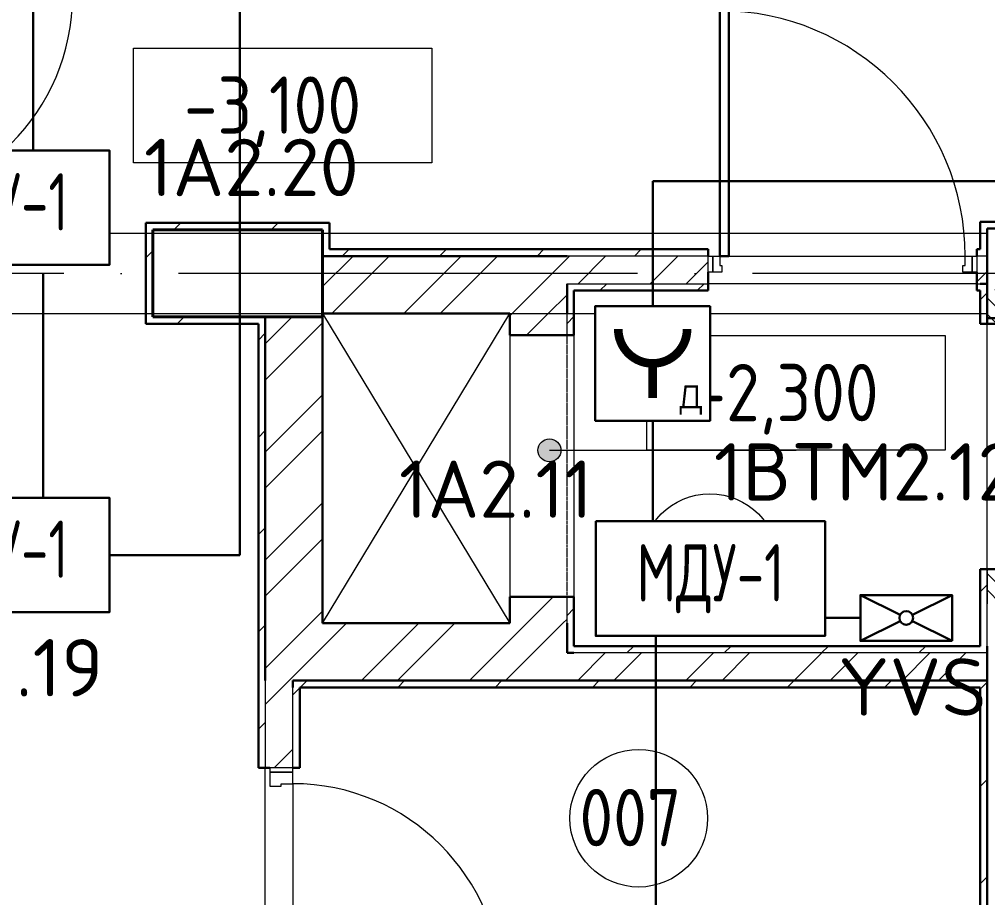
# Model space of a CAD drawing. Header units: millimetres. Extents: x -1073752 to 1436911, y -1379358 to 94781.
# Drawn here: x -1006345 to -1002126, y -774833 to -771003 of the extents above; entities that cross this region are included whole.
import ezdxf
from ezdxf.enums import TextEntityAlignment as Align

# ---------------------------------------------------------------- set-up
doc = ezdxf.new("R2010")
doc.units = ezdxf.units.MM
doc.set_wipeout_variables(frame=1)
for name, pattern in [('ADSK_Линия сетки', [25, 20, -2.5, 0, -2.5]), ('ADSK_Сверху', [450, 300, -150]), ('ADSK_Штриховая_ш2 п1_5', [4.5, 3, -1.5]), ('Сверху', [3.96875, 2.38125, -1.5875])]:
    doc.linetypes.add(name, pattern=pattern)
for name, color, linetype, lineweight in [('RC-Дымоудаление', 1, 'Continuous', 30), ('Аннотация', 7, 'Continuous', 18), ('Двери', 252, 'Continuous', 9), ('лс', 5, 'Continuous', 30), ('Марки помещений', 7, 'Continuous', 20), ('Несущие колонны', 7, 'Continuous', 18), ('Оси', 252, 'Continuous', 9), ('Отметки', 7, 'Continuous', 9), ('Перекрытие', 252, 'Continuous', 18), ('Стены наружные', 7, 'Continuous', 18), ('Стены штриховка', 7, 'Continuous', 9), ('Узлы', 7, 'Continuous', 18)]:
    doc.layers.add(name, color=color, linetype=linetype, lineweight=lineweight)
doc.layers.add('RC-Позиционные_обозначения', color=7, linetype='Continuous')
doc.layers.add('RC-Таблицы', color=7, linetype='Continuous')
doc.layers.add('Линии', color=7, linetype='Continuous', lineweight=9, true_color=0x00a600)
doc.styles.add('GOST Common_2', font='', dxfattribs={"width": 0.9, "height": 250})
doc.styles.add('ISOCPEUR', font='isocpeur.ttf', dxfattribs={"height": 250})
doc.styles.add('RubezhCAD', font='isocpeur.ttf')
doc.styles.get("Standard").update_dxf_attribs({"font": 'arial.ttf'})
doc.styles.get('GOST Common_2').set_extended_font_data('GOST type B')

# ---------------------------------------------------------------- blocks, each defined once
blk = doc.blocks.new('подвал')
at = {"layer": 'Двери', "lineweight": 18, "true_color": 0x636466}
h = blk.add_hatch(dxfattribs=at)
h.set_pattern_fill('FP_1', color=251, angle=-90, style=0, pattern_type=2)
h.set_pattern_definition([(315, (-180166.95, 19506.906), (35.3553, 35.3553), [])])
h.paths.add_polyline_path([(-179972, 18821.9), (-179972, 18971.9), (-180362, 18971.9), (-180362, 18821.9)])
h.paths.add_polyline_path([(-180362, 20041.9), (-179972, 20041.9), (-179972, 20191.9), (-180362, 20191.9)])
at = {"layer": 'Отметки', "true_color": 0x636466}
h = blk.add_hatch(color=251, dxfattribs=at)
edge = h.paths.add_edge_path()
edge.add_arc((-182268.7, 19490.5), 50, 0, 360)
at = {"layer": 'Аннотация', "color": 251, "lineweight": 20, "true_color": 0x636466}
for p, q in [((-184081.5, 20743.8), (-184081.5, 21243.8)), ((-184081.5, 21243.8), (-182781.5, 21243.8)), ((-182781.5, 21243.8), (-182781.5, 20743.8)), ((-182781.5, 20743.8), (-184081.5, 20743.8)), ((-181844.3, 19490.5), (-181844.3, 19990.5)), ((-181844.3, 19990.5), (-180544.3, 19990.5)), ((-180544.3, 19990.5), (-180544.3, 19490.5)), ((-180544.3, 19490.5), (-181844.3, 19490.5))]:
    blk.add_line(p, q, dxfattribs=at)
at = {"layer": 'Двери', "color": 251, "lineweight": 30, "true_color": 0x636466}
for p, q in [((-181527, 20336.9), (-181527, 21406.9)), ((-181487, 21406.9), (-181487, 20336.9)), ((-181487, 20336.9), (-181527, 20336.9))]:
    blk.add_line(p, q, dxfattribs=at)
at = {"layer": 'Двери', "color": 251, "true_color": 0x636466}
for p, q in [((-181577, 20336.9), (-181557, 20336.9)), ((-181577, 20266.9), (-181577, 20336.9)), ((-181557, 20336.9), (-181527, 20336.9)), ((-181557, 20266.9), (-181557, 20336.9)), ((-181557, 20336.9), (-181557, 20266.9)), ((-181527, 20336.9), (-181527, 20296.9)), ((-180457, 20336.9), (-180427, 20336.9)), ((-180457, 20296.9), (-180457, 20336.9)), ((-180427, 20336.9), (-180427, 20266.9)), ((-180427, 20336.9), (-180407, 20336.9)), ((-180427, 20266.9), (-180427, 20336.9)), ((-180407, 20336.9), (-180407, 20266.9)), ((-181527, 20296.9), (-181517, 20296.9)), ((-181517, 20296.9), (-181517, 20266.9)), ((-180467, 20296.9), (-180457, 20296.9)), ((-180467, 20266.9), (-180467, 20296.9)), ((-181557, 20266.9), (-181577, 20266.9)), ((-181517, 20266.9), (-181557, 20266.9)), ((-180427, 20266.9), (-180467, 20266.9)), ((-180407, 20266.9), (-180427, 20266.9)), ((-183387, 18106.9), (-183487, 18106.9)), ((-183487, 18106.9), (-183487, 18086.9)), ((-183387, 18086.9), (-183387, 18106.9)), ((-183487, 18086.9), (-183487, 18026.9)), ((-183387, 18086.9), (-183487, 18086.9)), ((-183487, 18086.9), (-183387, 18086.9)), ((-183387, 18036.9), (-183387, 18086.9)), ((-183487, 18026.9), (-183437, 18026.9)), ((-183437, 18026.9), (-183437, 18036.9)), ((-183437, 18036.9), (-183387, 18036.9))]:
    blk.add_line(p, q, dxfattribs=at)
at = {"layer": 'Двери', "color": 251, "linetype": 'ADSK_Штриховая_ш2 п1_5', "true_color": 0x636466}
for p, q in [((-180362, 20191.9), (-180362, 20041.9)), ((-180362, 20041.9), (-179972, 20041.9)), ((-179972, 18971.9), (-180362, 18971.9)), ((-180362, 18971.9), (-180362, 18821.9))]:
    blk.add_line(p, q, dxfattribs=at)
at = {"layer": 'Двери', "color": 251, "true_color": 0x636466}
for centre, radius, start, end in [((-185257, 21471.9), 910, 270, 0), ((-181527, 20336.9), 1070, 0, 90), ((-183387, 17126.9), 910, 0, 90)]:
    blk.add_arc(centre, radius, start, end, dxfattribs=at)
at = {"layer": 'Линии', "color": 251, "linetype": 'ADSK_Сверху', "ltscale": 100, "true_color": 0x636466}
for p, q in [((-200827, 20436.9), (-180362, 20436.9)), ((-200827, 20086.9), (-180362, 20086.9))]:
    blk.add_line(p, q, dxfattribs=at)
at = {"layer": 'Линии', "color": 251, "lineweight": 18, "ltscale": 100, "true_color": 0x636466}
for p, q in [((-183257, 20086.9), (-182442, 18736.9)), ((-183257, 18736.9), (-182442, 20086.9)), ((-182442, 20086.9), (-182442, 18736.9))]:
    blk.add_line(p, q, dxfattribs=at)
at = {"layer": 'Марки помещений', "color": 251, "true_color": 0x636466}
for centre in [(-181569.9, 19001), (-181879.5, 17886.5)]:
    blk.add_circle(centre, 300, dxfattribs=at)
at = {"layer": 'Несущие колонны', "color": 251, "lineweight": 40, "true_color": 0x636466}
for p, q in [((-183997, 20451.9), (-183257, 20451.9)), ((-183997, 20071.9), (-183997, 20451.9)), ((-183257, 20451.9), (-183997, 20451.9)), ((-183997, 20451.9), (-183997, 20071.9)), ((-183257, 20451.9), (-183257, 20071.9)), ((-183257, 20336.9), (-183257, 20451.9)), ((-183257, 20071.9), (-183257, 20086.9)), ((-183257, 20071.9), (-183997, 20071.9)), ((-183997, 20071.9), (-183507, 20071.9))]:
    blk.add_line(p, q, dxfattribs=at)
at = {"layer": 'Несущие колонны', "color": 251, "true_color": 0x636466}
for p, q in [((-183257, 20086.9), (-183257, 20336.9)), ((-183507, 20071.9), (-183257, 20071.9))]:
    blk.add_line(p, q, dxfattribs=at)
at = {"layer": 'Оси', "color": 251, "linetype": 'ADSK_Линия сетки', "ltscale": 100, "true_color": 0x636466}
blk.add_line((-174384.1, 20261.9), (-244527.8, 20261.9), dxfattribs=at)
at = {"layer": 'Отметки', "color": 251, "lineweight": 20, "true_color": 0x636466}
blk.add_line((-182268.7, 19490.5), (-181194.3, 19490.5), dxfattribs=at)
at = {"layer": 'Отметки', "color": 251, "true_color": 0x636466}
blk.add_circle((-182268.7, 19490.5), 50, dxfattribs=at)
at = {"layer": 'Перекрытие', "color": 251, "true_color": 0x636466}
for p, q in [((-180362, 18971.9), (-180362, 20041.9)), ((-183387, 18036.9), (-183387, 17176.9))]:
    blk.add_line(p, q, dxfattribs=at)
at = {"layer": 'Стены наружные', "color": 251, "lineweight": 30, "true_color": 0x636466}
for p, q in [((-183227, 20481.9), (-184027, 20481.9)), ((-184027, 20481.9), (-184027, 20041.9)), ((-183227, 20366.9), (-183227, 20481.9)), ((-179997, 20486.9), (-180392, 20486.9)), ((-180392, 20486.9), (-180392, 20366.9)), ((-183997, 20451.9), (-183257, 20451.9)), ((-183997, 20071.9), (-183997, 20451.9)), ((-183257, 20451.9), (-183257, 20336.9)), ((-180362, 20456.9), (-179847, 20456.9)), ((-180362, 20041.9), (-180362, 20456.9)), ((-182192, 20336.9), (-183257, 20336.9)), ((-181577, 20366.9), (-183227, 20366.9)), ((-181577, 20336.9), (-181577, 20366.9)), ((-180392, 20366.9), (-180407, 20366.9)), ((-180407, 20366.9), (-180407, 20336.9)), ((-181577, 20186.9), (-181577, 20266.9)), ((-180407, 20266.9), (-180407, 20186.9)), ((-182192, 20086.9), (-182192, 20216.9)), ((-180392, 20216.9), (-180362, 20216.9)), ((-182162, 20186.9), (-181577, 20186.9)), ((-182162, 19991.9), (-182162, 20186.9)), ((-180407, 20186.9), (-180392, 20186.9)), ((-180392, 20186.9), (-180392, 20041.9)), ((-183257, 20086.9), (-182442, 20086.9)), ((-182442, 20086.9), (-182442, 19991.9)), ((-184027, 20041.9), (-183537, 20041.9)), ((-183507, 20071.9), (-183997, 20071.9)), ((-183537, 20041.9), (-183537, 18106.9)), ((-183507, 20071.9), (-183507, 18486.9)), ((-183257, 18736.9), (-183257, 20071.9)), ((-180392, 20041.9), (-179957, 20041.9)), ((-180362, 20066.9), (-177467, 20066.9)), ((-182192, 19991.9), (-182162, 19991.9)), ((-179957, 18971.9), (-180392, 18971.9)), ((-180392, 18971.9), (-180392, 18636.9)), ((-182442, 18851.9), (-182442, 18736.9)), ((-182162, 18851.9), (-182192, 18851.9)), ((-182162, 18636.9), (-182162, 18851.9)), ((-182442, 18736.9), (-183257, 18736.9)), ((-182192, 18606.9), (-182192, 18736.9)), ((-182162, 18606.9), (-182192, 18606.9)), ((-180392, 18636.9), (-182162, 18636.9)), ((-180362, 14561.9), (-180362, 18636.9)), ((-183387, 18486.9), (-180362, 18486.9)), ((-183387, 18456.9), (-183387, 18486.9)), ((-183357, 18456.9), (-180392, 18456.9)), ((-183357, 18106.9), (-183357, 18456.9)), ((-180392, 18456.9), (-180392, 17006.9)), ((-183537, 18106.9), (-183487, 18106.9)), ((-183387, 18106.9), (-183357, 18106.9))]:
    blk.add_line(p, q, dxfattribs=at)
at = {"layer": 'Стены наружные', "color": 251, "linetype": 'Continuous', "lineweight": 9, "true_color": 0x636466}
for p, q in [((-183905, 20451.9), (-183875, 20481.9)), ((-183480.7, 20451.9), (-183450.7, 20481.9)), ((-184027, 20329.9), (-183997, 20359.9)), ((-183257, 20204.2), (-183124.2, 20336.9)), ((-183217.1, 20086.9), (-182967.1, 20336.9)), ((-183171.4, 20336.9), (-183141.4, 20366.9)), ((-182902.8, 20086.9), (-182652.8, 20336.9)), ((-182747.2, 20336.9), (-182717.2, 20366.9)), ((-182745.6, 20086.9), (-182495.6, 20336.9)), ((-182322.9, 20336.9), (-182292.9, 20366.9)), ((-182192, 20326.3), (-182181.3, 20336.9)), ((-182144.2, 20216.9), (-182024.2, 20336.9)), ((-181898.6, 20336.9), (-181868.6, 20366.9)), ((-181829.9, 20216.9), (-181709.9, 20336.9)), ((-182431.3, 20086.9), (-182192, 20326.3)), ((-181672.7, 20216.9), (-181577, 20312.7)), ((-180407, 20225.4), (-180362, 20270.4)), ((-182048.6, 20186.9), (-182018.6, 20216.9)), ((-181624.4, 20186.9), (-181594.4, 20216.9)), ((-182274.2, 20086.9), (-182192, 20169.1)), ((-180392, 20146.5), (-180362, 20176.5)), ((-182442, 20076.3), (-182431.3, 20086.9)), ((-182369.2, 19991.9), (-182274.2, 20086.9)), ((-183890.7, 20041.9), (-183860.7, 20071.9)), ((-183507, 19954.2), (-183389.2, 20071.9)), ((-183507, 19797), (-183257, 20047)), ((-182192, 20043.6), (-182162, 20073.6)), ((-183537, 19971.4), (-183507, 20001.4)), ((-183507, 19482.7), (-183257, 19732.7)), ((-183537, 19547.1), (-183507, 19577.1)), ((-183507, 19325.6), (-183257, 19575.6)), ((-183507, 19011.3), (-183257, 19261.3)), ((-183537, 19122.9), (-183507, 19152.9)), ((-183507, 18854.1), (-183257, 19104.1)), ((-180392, 18873.8), (-180362, 18903.8)), ((-182366.9, 18736.9), (-182251.9, 18851.9)), ((-183309.9, 18736.9), (-183257, 18789.8)), ((-182192, 18770.8), (-182162, 18800.8)), ((-183507, 18539.8), (-183309.9, 18736.9)), ((-183402.7, 18486.9), (-183152.7, 18736.9)), ((-183088.4, 18486.9), (-182838.4, 18736.9)), ((-182931.2, 18486.9), (-182681.2, 18736.9)), ((-182616.9, 18486.9), (-182366.9, 18736.9)), ((-182459.8, 18486.9), (-182209.8, 18736.9)), ((-182209.8, 18736.9), (-182192, 18754.7)), ((-183537, 18698.6), (-183507, 18728.6)), ((-182145.5, 18486.9), (-182025.5, 18606.9)), ((-181988.3, 18486.9), (-181868.3, 18606.9)), ((-181931.6, 18606.9), (-181901.6, 18636.9)), ((-181674, 18486.9), (-181554, 18606.9)), ((-181516.8, 18486.9), (-181396.8, 18606.9)), ((-181507.3, 18606.9), (-181477.3, 18636.9)), ((-181202.5, 18486.9), (-181082.5, 18606.9)), ((-181083.1, 18606.9), (-181053.1, 18636.9)), ((-181045.4, 18486.9), (-180925.4, 18606.9)), ((-180731.1, 18486.9), (-180611.1, 18606.9)), ((-180658.8, 18606.9), (-180628.8, 18636.9)), ((-180573.9, 18486.9), (-180453.9, 18606.9)), ((-183507, 18382.7), (-183402.7, 18486.9)), ((-183354.4, 18456.9), (-183324.4, 18486.9)), ((-182930.1, 18456.9), (-182900.1, 18486.9)), ((-182505.9, 18456.9), (-182475.9, 18486.9)), ((-182081.6, 18456.9), (-182051.6, 18486.9)), ((-181657.3, 18456.9), (-181627.3, 18486.9)), ((-181233.1, 18456.9), (-181203.1, 18486.9)), ((-180808.8, 18456.9), (-180778.8, 18486.9)), ((-180392, 18449.5), (-180362, 18479.5)), ((-183387, 18424.3), (-183357, 18454.3)), ((-183537, 18274.3), (-183507, 18304.3)), ((-183468.4, 18106.9), (-183387, 18188.3)), ((-180392, 18025.2), (-180362, 18055.2)), ((-180392, 17601), (-180362, 17631))]:
    blk.add_line(p, q, dxfattribs=at)
at = {"layer": 'Стены наружные', "color": 251, "true_color": 0x636466}
for p, q in [((-183257, 20336.9), (-183257, 20086.9)), ((-181487, 20336.9), (-180457, 20336.9)), ((-180407, 20216.9), (-181577, 20216.9)), ((-183257, 20071.9), (-183507, 20071.9)), ((-182162, 19991.9), (-182162, 18851.9)), ((-180362, 18636.9), (-180362, 18971.9)), ((-183507, 17056.9), (-183507, 18106.9))]:
    blk.add_line(p, q, dxfattribs=at)
at = {"layer": 'Стены штриховка', "color": 251, "true_color": 0x636466}
for p, q in [((-181577, 20336.9), (-182192, 20336.9)), ((-180362, 20336.9), (-180407, 20336.9)), ((-182192, 20216.9), (-181577, 20216.9)), ((-180407, 20216.9), (-180392, 20216.9)), ((-182192, 19991.9), (-182192, 20086.9)), ((-180362, 20066.9), (-180362, 20041.9)), ((-182192, 18736.9), (-182192, 18851.9)), ((-180362, 18606.9), (-182162, 18606.9)), ((-183507, 18486.9), (-183507, 18106.9)), ((-183387, 18106.9), (-183387, 18456.9))]:
    blk.add_line(p, q, dxfattribs=at)
at = {"layer": 'Узлы', "color": 251, "lineweight": 30, "true_color": 0x636466}
for p, q in [((-182192, 19991.9), (-182442, 19991.9)), ((-182442, 18851.9), (-182192, 18851.9))]:
    blk.add_line(p, q, dxfattribs=at)
at = {"layer": 'Узлы', "color": 251, "linetype": 'Сверху', "lineweight": 9, "true_color": 0x636466}
for p, q in [((-182442, 19991.9), (-182442, 18851.9)), ((-182192, 18851.9), (-182192, 19991.9))]:
    blk.add_line(p, q, dxfattribs=at)
at = {"layer": 'Марки помещений', "color": 251, "true_color": 0x636466, "style": 'GOST Common_2', "width": 0.9}
for s, p in [('002', (-181828.7, 18878.7)), ('007', (-182138.3, 17764.3))]:
    blk.add_text(s, height=250, dxfattribs=at).set_placement(p)
at = {"layer": 'Отметки', "color": 251, "true_color": 0x636466, "style": 'GOST Common_2', "width": 0.9}
for s, p in [('-3,100', (-183861.3, 20870.5)), ('-2,300', (-181645.4, 19617.2))]:
    blk.add_text(s, height=250, dxfattribs=at).set_placement(p)
blk = doc.blocks.new('A$C73BA6E17')
at = {"color": 5, "lineweight": 30}
for points in [[(0, 200), (400, 200), (400, 0), (0, 0), (0, 200)], [(0, 200), (173.2, 113.4)], [(400, 200), (226.8, 113.4)], [(173.2, 86.6), (0, 0)], [(226.8, 86.6), (400, 0)]]:
    blk.add_lwpolyline(points, dxfattribs=at)
blk.add_circle((200, 100), 30, dxfattribs=at)
blk = doc.blocks.new('RC-UGO-MDU-01')
at = {"layer": 'RC-Дымоудаление'}
blk.add_point((0, 0), dxfattribs=at)
blk.add_attdef('PSTN', text='', height=2.5, dxfattribs=at).set_placement((5.821, 2.37), align=Align.BOTTOM_CENTER)
blk.add_wipeout([(4.998, 2.498), (4.998, -2.498), (-4.998, -2.498), (-4.998, 2.498)]).dxf.layer = 'RC-Дымоудаление'
blk.add_wipeout([(-4.998, -2.498), (-4.998, 2.498), (4.998, 2.498), (4.998, -2.498)]).dxf.layer = 'RC-Дымоудаление'
blk.add_lwpolyline([(-4.998, 2.498), (4.998, 2.498), (4.998, -2.498), (-4.998, -2.498), (-4.998, 2.498)], close=True, dxfattribs=at)
at = {"layer": 'RC-Дымоудаление', "ltscale": 100, "style": 'ISOCPEUR', "width": 0.7}
blk.add_text('МДУ-1', height=2.5, dxfattribs=at).set_placement((0, 0), align=Align.MIDDLE)
blk = doc.blocks.new('RC-UGO-UDPD-01')
at = {"layer": 'RC-Дымоудаление', "ltscale": 30}
blk.add_lwpolyline([(2.5, 2.5), (2.5, -2.5), (-2.5, -2.5), (-2.5, 2.5)], close=True, dxfattribs=at)
at = {"layer": 'RC-Дымоудаление'}
blk.add_attdef('PSTN', text='', height=2.5, dxfattribs=at).set_placement((1.287, 2.233), align=Align.BOTTOM_LEFT)
blk.add_wipeout([(2.5, 2.5), (2.5, -2.5), (-2.5, -2.5), (-2.5, 2.5)]).dxf.layer = 'RC-Дымоудаление'
for p, q in [((-2.5, 2.5), (-2.5, -2.5)), ((2.5, 2.5), (-2.5, 2.5)), ((2.5, -2.5), (2.5, 2.5)), ((-2.5, -2.5), (2.5, -2.5))]:
    blk.add_line(p, q, dxfattribs=at)
at = {"layer": 'RC-Дымоудаление', "ltscale": 30, "const_width": 0.375}
blk.add_lwpolyline([(-1.5, 1.5, 1), (1.5, 1.5, 1)], format="xyb", dxfattribs=at)
blk.add_lwpolyline([(0, 0), (0, -1.5)], dxfattribs=at)
at = {"layer": 'RC-Дымоудаление', "const_width": 0.1}
for points in [[(1.92, -1.912), (1.92, -1.006), (1.434, -1.006), (1.332, -1.912)], [(1.22, -2.229), (1.22, -1.912), (2.096, -1.912), (2.096, -2.229)]]:
    blk.add_lwpolyline(points, dxfattribs=at)

msp = doc.modelspace()

# ---------------------------------------------------------------- linework, layer by layer
at = {"layer": 'лс'}
for p, q in [((-1005385, -773338.7), (-1005385, -769763.6)), ((-1006284.8, -770948.1), (-1006284.8, -771574.6)), ((-1003585.8, -771708.7), (-999635, -771708.7)), ((-1003585.8, -772253.5), (-1003585.8, -771708.7)), ((-1006242.2, -772110.9), (-1006242.2, -773089)), ((-1003585.8, -772753.5), (-1003585.8, -773192)), ((-1005953, -773338.7), (-1005688.3, -773338.7)), ((-1005688.3, -773338.7), (-1005385, -773338.7)), ((-1003571.5, -773691.5), (-1003571.5, -775147.6))]:
    msp.add_line(p, q, dxfattribs=at)
at = {"layer": 'лс', "color": 11}
msp.add_line((-1002680.9, -773613.3), (-1002834.4, -773613.3), dxfattribs=at)

# ---------------------------------------------------------------- block references
msp.add_blockref('подвал', (-821766.8, -792372.8))
at = {"rotation": 180}
msp.add_blockref('A$C73BA6E17', (-1002280.9, -773513.3), dxfattribs=at)

# ---------------------------------------------------------------- texts
at = {"layer": 'RC-Таблицы', "linetype": 'Continuous', "lineweight": 40, "insert": (-1002454.7, -773913.9), "char_height": 250, "width": 2400, "attachment_point": 5, "style": 'RubezhCAD'}
msp.add_mtext('YVS', dxfattribs=at)

# ---------------------------------------------------------------- next in the draw order: block references
at = {"layer": 'RC-Дымоудаление', "color": 4, "linetype": 'Continuous', "lineweight": 40, "ltscale": 15}
ref = msp.add_blockref('RC-UGO-MDU-01', (-1006452.8, -771824.4), dxfattribs=dict(at, xscale=100, yscale=100, zscale=100))
ref.add_attrib('PSTN', '1А2.20', dxfattribs={"layer": 'RC-Позиционные_обозначения', "height": 250, "style": 'RubezhCAD'}).set_placement((-1005334.2, -771849), align=Align.BOTTOM_CENTER)
ref = msp.add_blockref('RC-UGO-UDPD-01', (-1003585.8, -772503.5), dxfattribs=dict(at, xscale=100, yscale=100, zscale=100))
ref.add_attrib('PSTN', '1BTM2.12', dxfattribs={"layer": 'RC-Позиционные_обозначения', "height": 250, "style": 'RubezhCAD'}).set_placement((-1002659.8, -773176.3), align=Align.BOTTOM_CENTER)
ref = msp.add_blockref('RC-UGO-MDU-01', (-1006452.8, -773338.7), dxfattribs=dict(at, xscale=100, yscale=100, zscale=100))
ref.add_attrib('PSTN', '1А2.19', dxfattribs={"layer": 'RC-Позиционные_обозначения', "height": 250, "style": 'RubezhCAD'}).set_placement((-1006430.5, -774030.2), align=Align.BOTTOM_CENTER)

# ---------------------------------------------------------------- next in the draw order: block references
ref = msp.add_blockref('RC-UGO-MDU-01', (-1003334.1, -773441.7), dxfattribs=dict(at, xscale=100, yscale=100, zscale=100))
ref.add_attrib('PSTN', '1А2.11', dxfattribs={"layer": 'RC-Позиционные_обозначения', "height": 250, "style": 'RubezhCAD'}).set_placement((-1004268.9, -773251.6), align=Align.BOTTOM_CENTER)

doc.saveas('drawing.dxf')
